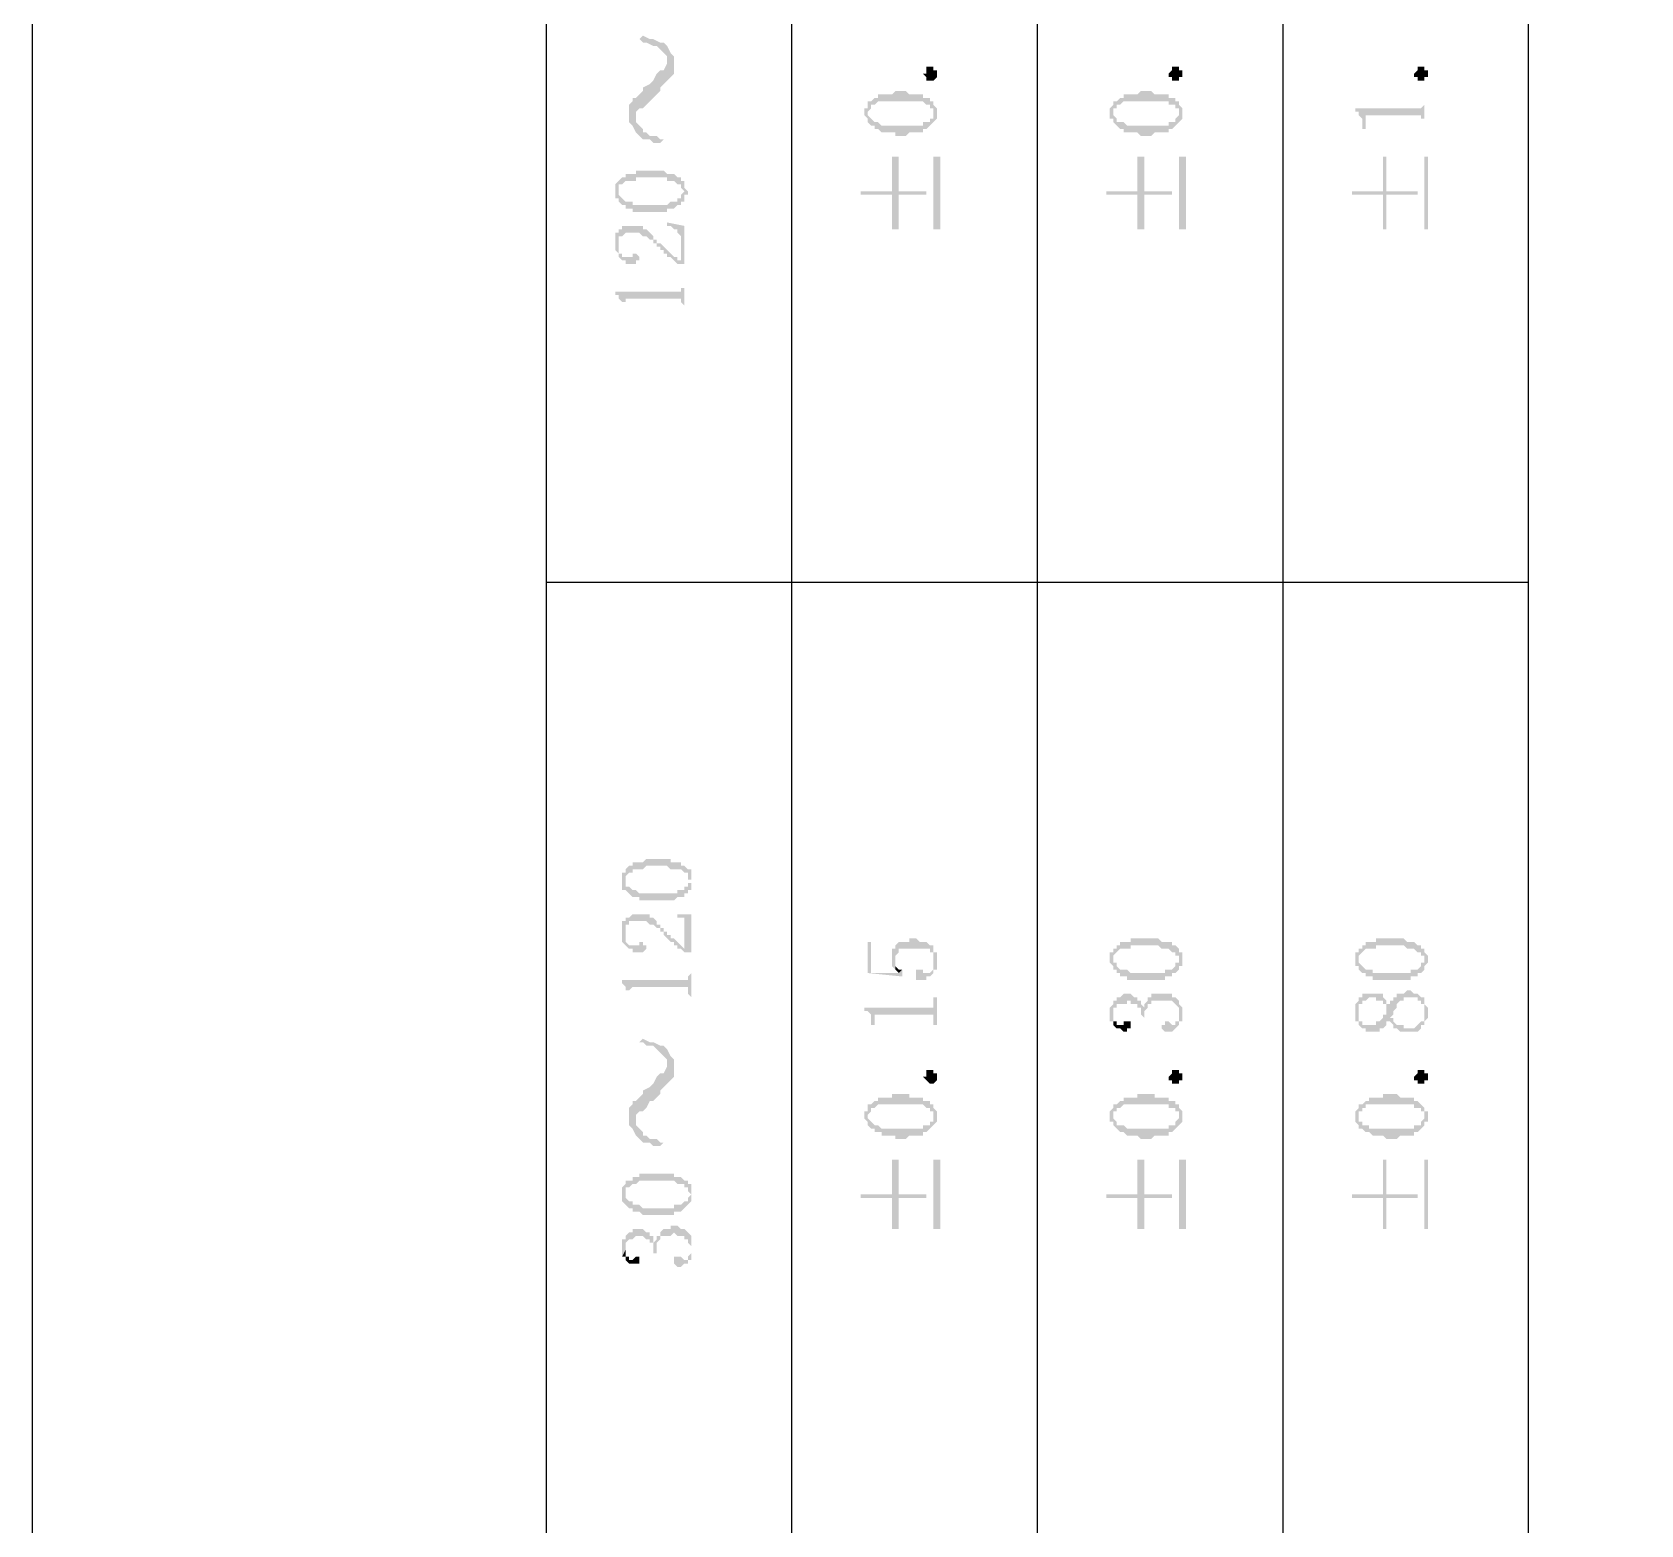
# Model space of a CAD drawing. Header units: millimetres. Extents: x 1448 to 2566, y 1057 to 1416.
# Drawn here: x 1692.69 to 1713.69, y 1198.42 to 1217.9 of the extents above; entities that cross this region are included whole.
import ezdxf

# ---------------------------------------------------------------- set-up
doc = ezdxf.new("R2010")
doc.units = ezdxf.units.MM

msp = doc.modelspace()

# ---------------------------------------------------------------- hatches: boundary and pattern name
at = {"transparency": 33554559}
for points in [[(1700.6167, 1217.80697), (1700.66183, 1217.76184), (1700.70696, 1217.76184), (1700.79723, 1217.71671), (1700.84236, 1217.71671), (1700.88749, 1217.67158), (1700.88749, 1217.67158), (1700.93262, 1217.62644), (1700.97776, 1217.58131), (1700.97776, 1217.26539), (1700.97776, 1217.26539), (1701.02289, 1217.31052), (1701.06802, 1217.35565), (1701.06802, 1217.58131), (1701.02289, 1217.62644), (1700.97776, 1217.71671), (1700.97776, 1217.71671), (1700.93262, 1217.76184), (1700.88749, 1217.76184), (1700.79723, 1217.80697), (1700.7521, 1217.80697), (1700.66183, 1217.8521)], [(1700.4813, 1216.81406), (1700.4813, 1216.7238), (1700.52643, 1216.67867), (1700.57157, 1216.5884), (1700.57157, 1216.76893), (1700.57157, 1216.8592), (1700.6167, 1216.90433), (1700.66183, 1216.90433), (1700.70696, 1216.94946), (1700.7521, 1216.99459), (1700.79723, 1217.03973), (1700.84236, 1217.08486), (1700.88749, 1217.12999), (1700.88749, 1217.17512), (1700.93262, 1217.22025), (1700.97776, 1217.26539), (1700.97776, 1217.53618), (1700.97776, 1217.49105), (1700.93262, 1217.40078), (1700.88749, 1217.40078), (1700.84236, 1217.35565), (1700.79723, 1217.26539), (1700.79723, 1217.26539), (1700.7521, 1217.22025), (1700.66183, 1217.17512), (1700.66183, 1217.12999), (1700.6167, 1217.08486), (1700.57157, 1217.03973), (1700.52643, 1217.03973), (1700.52643, 1216.99459), (1700.4813, 1216.94946), (1700.4813, 1216.8592)], [(1704.49807, 1217.35565), (1704.49807, 1217.31052), (1704.49807, 1217.31052), (1704.45293, 1217.26539), (1704.36267, 1217.26539), (1704.36267, 1217.31052), (1704.36267, 1217.31052), (1704.31754, 1217.35565), (1704.36267, 1217.35565), (1704.36267, 1217.40078), (1704.36267, 1217.44591), (1704.45293, 1217.44591), (1704.45293, 1217.40078), (1704.49807, 1217.40078), (1704.49807, 1217.35565)], [(1707.70245, 1217.35565), (1707.70245, 1217.31052), (1707.65732, 1217.31052), (1707.65732, 1217.26539), (1707.56705, 1217.26539), (1707.56705, 1217.31052), (1707.52192, 1217.31052), (1707.52192, 1217.35565), (1707.52192, 1217.35565), (1707.56705, 1217.40078), (1707.56705, 1217.44591), (1707.65732, 1217.44591), (1707.65732, 1217.40078), (1707.70245, 1217.40078), (1707.70245, 1217.35565)], [(1710.90683, 1217.35565), (1710.90683, 1217.31052), (1710.8617, 1217.31052), (1710.8617, 1217.26539), (1710.77144, 1217.26539), (1710.77144, 1217.31052), (1710.72631, 1217.31052), (1710.72631, 1217.35565), (1710.72631, 1217.35565), (1710.77144, 1217.40078), (1710.77144, 1217.44591), (1710.8617, 1217.44591), (1710.8617, 1217.40078), (1710.90683, 1217.40078), (1710.90683, 1217.35565)], [(1703.55029, 1216.8592), (1703.55029, 1216.81406), (1703.55029, 1216.81406), (1703.59542, 1216.76893), (1703.59542, 1216.7238), (1703.59542, 1216.8592), (1703.59542, 1216.8592), (1703.64055, 1216.90433), (1703.64055, 1216.94946), (1703.68569, 1216.94946), (1703.73082, 1216.99459), (1704.31754, 1216.99459), (1704.36267, 1216.94946), (1704.4078, 1216.94946), (1704.4078, 1216.90433), (1704.45293, 1216.90433), (1704.45293, 1216.8592), (1704.45293, 1216.99459), (1704.4078, 1216.99459), (1704.4078, 1217.03973), (1704.31754, 1217.03973), (1704.31754, 1217.08486), (1704.13701, 1217.08486), (1704.09188, 1217.12999), (1703.95648, 1217.12999), (1703.91135, 1217.08486), (1703.73082, 1217.08486), (1703.73082, 1217.03973), (1703.68569, 1217.03973), (1703.64055, 1216.99459), (1703.59542, 1216.99459), (1703.59542, 1216.94946), (1703.59542, 1216.90433), (1703.55029, 1216.90433)], [(1706.75467, 1216.8592), (1706.75467, 1216.81406), (1706.75467, 1216.76893), (1706.79981, 1216.76893), (1706.79981, 1216.7238), (1706.79981, 1216.8592), (1706.79981, 1216.90433), (1706.84494, 1216.90433), (1706.84494, 1216.94946), (1706.89007, 1216.94946), (1706.9352, 1216.99459), (1707.52192, 1216.99459), (1707.52192, 1216.94946), (1707.61219, 1216.94946), (1707.61219, 1216.90433), (1707.65732, 1216.90433), (1707.65732, 1216.8592), (1707.65732, 1216.99459), (1707.61219, 1216.99459), (1707.61219, 1217.03973), (1707.52192, 1217.03973), (1707.52192, 1217.08486), (1707.34139, 1217.08486), (1707.29626, 1217.12999), (1707.16086, 1217.12999), (1707.11573, 1217.08486), (1706.9352, 1217.08486), (1706.9352, 1217.03973), (1706.89007, 1217.03973), (1706.84494, 1216.99459), (1706.79981, 1216.99459), (1706.79981, 1216.94946), (1706.79981, 1216.94946), (1706.75467, 1216.90433)], [(1709.95906, 1216.90433), (1709.95906, 1216.8592), (1710.00419, 1216.8592), (1710.00419, 1216.81406), (1710.00419, 1216.81406), (1710.04932, 1216.76893), (1710.04932, 1216.63354), (1710.09446, 1216.63354), (1710.09446, 1216.76893), (1710.09446, 1216.81406), (1710.81657, 1216.81406), (1710.81657, 1216.76893), (1710.8617, 1216.76893), (1710.8617, 1216.63354), (1710.8617, 1217.03973), (1710.8617, 1216.94946), (1710.8617, 1216.94946), (1710.81657, 1216.90433), (1710.77144, 1216.90433)], [(1703.59542, 1216.7238), (1703.64055, 1216.67867), (1703.68569, 1216.67867), (1703.68569, 1216.63354), (1703.73082, 1216.63354), (1703.77595, 1216.5884), (1703.95648, 1216.5884), (1703.95648, 1216.54327), (1704.09188, 1216.54327), (1704.13701, 1216.5884), (1704.31754, 1216.5884), (1704.31754, 1216.63354), (1704.36267, 1216.63354), (1704.4078, 1216.67867), (1704.4078, 1216.67867), (1704.45293, 1216.7238), (1704.45293, 1216.7238), (1704.49807, 1216.76893), (1704.49807, 1216.8592), (1704.49807, 1216.90433), (1704.49807, 1216.90433), (1704.45293, 1216.94946), (1704.45293, 1216.81406), (1704.45293, 1216.76893), (1704.4078, 1216.76893), (1704.4078, 1216.7238), (1704.31754, 1216.7238), (1704.31754, 1216.67867), (1703.77595, 1216.67867), (1703.73082, 1216.7238), (1703.68569, 1216.7238), (1703.64055, 1216.76893), (1703.64055, 1216.76893), (1703.59542, 1216.81406), (1703.59542, 1216.8592)], [(1706.79981, 1216.7238), (1706.84494, 1216.67867), (1706.84494, 1216.67867), (1706.89007, 1216.63354), (1706.9352, 1216.63354), (1706.9352, 1216.5884), (1707.11573, 1216.5884), (1707.16086, 1216.54327), (1707.29626, 1216.54327), (1707.34139, 1216.5884), (1707.52192, 1216.5884), (1707.52192, 1216.63354), (1707.56705, 1216.63354), (1707.61219, 1216.67867), (1707.61219, 1216.67867), (1707.65732, 1216.7238), (1707.65732, 1216.7238), (1707.70245, 1216.76893), (1707.70245, 1216.8592), (1707.70245, 1216.90433), (1707.70245, 1216.90433), (1707.65732, 1216.94946), (1707.65732, 1216.81406), (1707.65732, 1216.81406), (1707.61219, 1216.76893), (1707.61219, 1216.7238), (1707.52192, 1216.7238), (1707.52192, 1216.67867), (1706.98034, 1216.67867), (1706.9352, 1216.7238), (1706.84494, 1216.7238), (1706.84494, 1216.76893), (1706.84494, 1216.76893), (1706.79981, 1216.81406), (1706.79981, 1216.8592)], [(1700.57157, 1216.5884), (1700.57157, 1216.5884), (1700.6167, 1216.54327), (1700.66183, 1216.49814), (1700.7521, 1216.49814), (1700.79723, 1216.45301), (1700.88749, 1216.45301), (1700.93262, 1216.49814), (1700.88749, 1216.49814), (1700.84236, 1216.54327), (1700.7521, 1216.54327), (1700.70696, 1216.5884), (1700.66183, 1216.5884), (1700.66183, 1216.63354), (1700.6167, 1216.67867), (1700.57157, 1216.7238), (1700.57157, 1216.76893)], [(1703.50516, 1215.82116), (1703.50516, 1215.77602), (1703.91135, 1215.77602), (1703.91135, 1215.3247), (1704.00161, 1215.3247), (1704.00161, 1215.77602), (1704.36267, 1215.77602), (1704.36267, 1215.82116), (1704.00161, 1215.82116), (1704.00161, 1216.27248), (1703.91135, 1216.27248), (1703.91135, 1215.82116)], [(1704.5432, 1215.3247), (1704.5432, 1216.27248), (1704.45293, 1216.27248), (1704.45293, 1215.3247)], [(1706.70954, 1215.82116), (1706.70954, 1215.77602), (1707.11573, 1215.77602), (1707.11573, 1215.3247), (1707.206, 1215.3247), (1707.206, 1215.77602), (1707.56705, 1215.77602), (1707.56705, 1215.82116), (1707.206, 1215.82116), (1707.206, 1216.27248), (1707.11573, 1216.27248), (1707.11573, 1215.82116)], [(1707.74758, 1215.3247), (1707.74758, 1216.27248), (1707.65732, 1216.27248), (1707.65732, 1215.3247)], [(1709.91393, 1215.82116), (1709.91393, 1215.77602), (1710.32012, 1215.77602), (1710.32012, 1215.3247), (1710.36525, 1215.3247), (1710.36525, 1215.77602), (1710.77144, 1215.77602), (1710.77144, 1215.82116), (1710.36525, 1215.82116), (1710.36525, 1216.27248), (1710.32012, 1216.27248), (1710.32012, 1215.82116)], [(1710.90683, 1215.3247), (1710.90683, 1216.27248), (1710.8617, 1216.27248), (1710.8617, 1215.3247)], [(1700.30077, 1215.82116), (1700.30077, 1215.77602), (1700.30077, 1215.73089), (1700.34591, 1215.73089), (1700.34591, 1215.68576), (1700.34591, 1215.82116), (1700.34591, 1215.86629), (1700.34591, 1215.91142), (1700.39104, 1215.91142), (1700.43617, 1215.95655), (1700.57157, 1215.95655), (1700.57157, 1216.00169), (1700.97776, 1216.00169), (1700.97776, 1215.95655), (1701.06802, 1215.95655), (1701.11315, 1215.91142), (1701.15829, 1215.91142), (1701.15829, 1215.86629), (1701.15829, 1215.86629), (1701.20342, 1215.82116), (1701.20342, 1215.95655), (1701.15829, 1215.95655), (1701.15829, 1216.00169), (1701.11315, 1216.00169), (1701.06802, 1216.04682), (1700.97776, 1216.04682), (1700.93262, 1216.09195), (1700.57157, 1216.09195), (1700.57157, 1216.04682), (1700.43617, 1216.04682), (1700.43617, 1216.00169), (1700.39104, 1216.00169), (1700.34591, 1215.95655), (1700.34591, 1215.95655), (1700.30077, 1215.91142), (1700.30077, 1215.86629), (1700.30077, 1215.86629)], [(1700.34591, 1215.68576), (1700.34591, 1215.68576), (1700.39104, 1215.64063), (1700.43617, 1215.64063), (1700.43617, 1215.5955), (1700.52643, 1215.5955), (1700.52643, 1215.55036), (1700.97776, 1215.55036), (1700.97776, 1215.5955), (1701.06802, 1215.5955), (1701.11315, 1215.64063), (1701.15829, 1215.64063), (1701.15829, 1215.68576), (1701.20342, 1215.68576), (1701.20342, 1215.73089), (1701.20342, 1215.77602), (1701.24855, 1215.77602), (1701.24855, 1215.82116), (1701.24855, 1215.82116), (1701.20342, 1215.86629), (1701.20342, 1215.91142), (1701.20342, 1215.95655), (1701.20342, 1215.82116), (1701.20342, 1215.82116), (1701.15829, 1215.77602), (1701.15829, 1215.73089), (1701.11315, 1215.73089), (1701.11315, 1215.68576), (1701.02289, 1215.68576), (1700.97776, 1215.64063), (1700.52643, 1215.64063), (1700.52643, 1215.68576), (1700.43617, 1215.68576), (1700.39104, 1215.73089), (1700.39104, 1215.73089), (1700.34591, 1215.77602), (1700.34591, 1215.82116)], [(1700.30077, 1215.14417), (1700.30077, 1215.09904), (1700.30077, 1215.05391), (1700.30077, 1215.05391), (1700.34591, 1215.00878), (1700.34591, 1215.14417), (1700.34591, 1215.18931), (1700.34591, 1215.23444), (1700.39104, 1215.23444), (1700.43617, 1215.27957), (1700.6167, 1215.27957), (1700.66183, 1215.23444), (1700.70696, 1215.23444), (1700.7521, 1215.18931), (1700.79723, 1215.18931), (1700.79723, 1215.14417), (1700.84236, 1215.14417), (1700.84236, 1215.09904), (1700.88749, 1215.09904), (1700.88749, 1215.05391), (1700.93262, 1215.05391), (1700.93262, 1215.00878), (1700.97776, 1215.00878), (1700.97776, 1214.96365), (1701.02289, 1214.96365), (1701.06802, 1214.91851), (1701.06802, 1214.91851), (1701.11315, 1214.87338), (1701.15829, 1214.87338), (1701.15829, 1214.91851), (1701.11315, 1214.91851), (1701.11315, 1214.96365), (1701.06802, 1214.96365), (1701.02289, 1215.00878), (1701.02289, 1215.00878), (1700.97776, 1215.05391), (1700.97776, 1215.05391), (1700.93262, 1215.09904), (1700.93262, 1215.09904), (1700.88749, 1215.14417), (1700.84236, 1215.14417), (1700.84236, 1215.18931), (1700.79723, 1215.18931), (1700.79723, 1215.23444), (1700.7521, 1215.27957), (1700.7521, 1215.27957), (1700.70696, 1215.3247), (1700.66183, 1215.3247), (1700.66183, 1215.36983), (1700.39104, 1215.36983), (1700.39104, 1215.3247), (1700.34591, 1215.3247), (1700.34591, 1215.27957), (1700.30077, 1215.27957), (1700.30077, 1215.23444)], [(1700.97776, 1215.41497), (1700.97776, 1215.36983), (1701.02289, 1215.36983), (1701.06802, 1215.3247), (1701.11315, 1215.3247), (1701.11315, 1215.27957), (1701.11315, 1215.27957), (1701.15829, 1215.23444), (1701.15829, 1214.87338), (1701.20342, 1214.87338), (1701.20342, 1215.36983)], [(1700.34591, 1215.00878), (1700.34591, 1214.96365), (1700.34591, 1214.96365), (1700.39104, 1214.91851), (1700.43617, 1214.91851), (1700.43617, 1214.87338), (1700.57157, 1214.87338), (1700.57157, 1214.91851), (1700.6167, 1214.91851), (1700.6167, 1214.96365), (1700.6167, 1214.96365), (1700.57157, 1215.00878), (1700.52643, 1215.00878), (1700.52643, 1214.96365), (1700.39104, 1214.96365), (1700.39104, 1215.00878), (1700.34591, 1215.00878), (1700.34591, 1215.05391), (1700.34591, 1215.09904), (1700.34591, 1215.09904)], [(1700.30077, 1214.51232), (1700.30077, 1214.46719), (1700.34591, 1214.46719), (1700.34591, 1214.42206), (1700.34591, 1214.42206), (1700.39104, 1214.37693), (1700.39104, 1214.33179), (1700.39104, 1214.28666), (1700.39104, 1214.37693), (1700.43617, 1214.37693), (1700.43617, 1214.42206), (1701.15829, 1214.42206), (1701.15829, 1214.37693), (1701.15829, 1214.37693), (1701.20342, 1214.33179), (1701.20342, 1214.28666), (1701.20342, 1214.64772), (1701.20342, 1214.55746), (1701.15829, 1214.55746), (1701.15829, 1214.51232), (1701.11315, 1214.51232)], [(1700.39104, 1206.83985), (1700.39104, 1206.74959), (1700.39104, 1206.70446), (1700.43617, 1206.70446), (1700.43617, 1206.83985), (1700.43617, 1206.88499), (1700.43617, 1206.88499), (1700.4813, 1206.93012), (1700.52643, 1206.93012), (1700.52643, 1206.97525), (1700.66183, 1206.97525), (1700.70696, 1207.02038), (1700.97776, 1207.02038), (1701.02289, 1206.97525), (1701.15829, 1206.97525), (1701.20342, 1206.93012), (1701.24855, 1206.93012), (1701.24855, 1206.88499), (1701.24855, 1206.83985), (1701.29368, 1206.83985), (1701.29368, 1206.97525), (1701.24855, 1206.97525), (1701.20342, 1207.02038), (1701.15829, 1207.02038), (1701.15829, 1207.06551), (1701.02289, 1207.06551), (1701.02289, 1207.11065), (1700.70696, 1207.11065), (1700.66183, 1207.06551), (1700.52643, 1207.06551), (1700.52643, 1207.02038), (1700.4813, 1207.02038), (1700.43617, 1206.97525), (1700.43617, 1206.93012), (1700.39104, 1206.93012), (1700.39104, 1206.88499)], [(1700.43617, 1206.70446), (1700.43617, 1206.70446), (1700.4813, 1206.65933), (1700.4813, 1206.65933), (1700.52643, 1206.61419), (1700.6167, 1206.61419), (1700.6167, 1206.56906), (1701.06802, 1206.56906), (1701.11315, 1206.61419), (1701.20342, 1206.61419), (1701.20342, 1206.65933), (1701.24855, 1206.65933), (1701.24855, 1206.70446), (1701.29368, 1206.70446), (1701.29368, 1206.74959), (1701.29368, 1206.79472), (1701.29368, 1206.83985), (1701.29368, 1206.88499), (1701.29368, 1206.93012), (1701.29368, 1206.97525), (1701.29368, 1206.79472), (1701.24855, 1206.79472), (1701.24855, 1206.74959), (1701.20342, 1206.74959), (1701.20342, 1206.70446), (1701.11315, 1206.70446), (1701.11315, 1206.65933), (1700.6167, 1206.65933), (1700.57157, 1206.70446), (1700.52643, 1206.70446), (1700.4813, 1206.74959), (1700.43617, 1206.74959), (1700.43617, 1206.79472), (1700.43617, 1206.83985)], [(1700.39104, 1206.16287), (1700.39104, 1206.11774), (1700.39104, 1206.02748), (1700.39104, 1206.02748), (1700.43617, 1206.11774), (1700.43617, 1206.208), (1700.43617, 1206.25314), (1700.4813, 1206.25314), (1700.4813, 1206.29827), (1700.70696, 1206.29827), (1700.7521, 1206.25314), (1700.79723, 1206.25314), (1700.84236, 1206.208), (1700.88749, 1206.208), (1700.88749, 1206.16287), (1700.93262, 1206.16287), (1700.93262, 1206.11774), (1700.93262, 1206.11774), (1700.97776, 1206.07261), (1700.97776, 1206.07261), (1701.02289, 1206.02748), (1701.06802, 1206.02748), (1701.06802, 1205.98234), (1701.11315, 1205.98234), (1701.11315, 1205.93721), (1701.15829, 1205.93721), (1701.20342, 1205.89208), (1701.24855, 1205.89208), (1701.20342, 1205.93721), (1701.20342, 1205.93721), (1701.15829, 1205.98234), (1701.15829, 1205.98234), (1701.11315, 1206.02748), (1701.11315, 1206.02748), (1701.06802, 1206.07261), (1701.02289, 1206.07261), (1701.02289, 1206.11774), (1700.97776, 1206.11774), (1700.97776, 1206.16287), (1700.93262, 1206.16287), (1700.93262, 1206.208), (1700.88749, 1206.208), (1700.88749, 1206.25314), (1700.84236, 1206.25314), (1700.84236, 1206.29827), (1700.84236, 1206.29827), (1700.79723, 1206.3434), (1700.7521, 1206.3434), (1700.7521, 1206.38853), (1700.52643, 1206.38853), (1700.4813, 1206.3434), (1700.43617, 1206.3434), (1700.43617, 1206.29827), (1700.39104, 1206.29827), (1700.39104, 1206.25314)], [(1701.06802, 1206.38853), (1701.11315, 1206.38853), (1701.11315, 1206.3434), (1701.20342, 1206.3434), (1701.20342, 1206.29827), (1701.20342, 1205.93721), (1701.24855, 1205.89208), (1701.29368, 1205.89208), (1701.29368, 1206.38853)], [(1700.39104, 1206.02748), (1700.43617, 1205.98234), (1700.43617, 1205.98234), (1700.4813, 1205.93721), (1700.52643, 1205.93721), (1700.52643, 1205.89208), (1700.66183, 1205.89208), (1700.70696, 1205.93721), (1700.70696, 1205.98234), (1700.66183, 1205.98234), (1700.66183, 1206.02748), (1700.6167, 1206.02748), (1700.6167, 1205.98234), (1700.4813, 1205.98234), (1700.43617, 1206.02748), (1700.43617, 1206.11774), (1700.43617, 1206.11774)], [(1703.59542, 1206.02748), (1703.59542, 1205.62129), (1704.04674, 1205.57615), (1704.04674, 1205.62129), (1704.04674, 1205.66642), (1704.00161, 1205.62129), (1703.64055, 1205.62129), (1703.64055, 1206.02748)], [(1703.91135, 1205.84695), (1703.91135, 1205.75668), (1703.91135, 1205.71155), (1703.91135, 1205.71155), (1703.95648, 1205.66642), (1703.95648, 1205.80181), (1703.95648, 1205.84695), (1703.95648, 1205.84695), (1704.00161, 1205.89208), (1704.00161, 1205.93721), (1704.4078, 1205.93721), (1704.4078, 1205.89208), (1704.45293, 1205.89208), (1704.45293, 1205.84695), (1704.45293, 1205.80181), (1704.45293, 1205.66642), (1704.49807, 1205.66642), (1704.49807, 1205.71155), (1704.49807, 1205.80181), (1704.49807, 1205.84695), (1704.49807, 1205.89208), (1704.45293, 1205.89208), (1704.45293, 1205.93721), (1704.45293, 1205.98234), (1704.4078, 1205.98234), (1704.36267, 1206.02748), (1704.27241, 1206.02748), (1704.22727, 1206.07261), (1704.13701, 1206.07261), (1704.13701, 1206.02748), (1704.00161, 1206.02748), (1703.95648, 1205.98234), (1703.95648, 1205.93721), (1703.91135, 1205.93721), (1703.91135, 1205.89208)], [(1706.75467, 1205.80181), (1706.75467, 1205.75668), (1706.75467, 1205.75668), (1706.79981, 1205.71155), (1706.79981, 1205.66642), (1706.79981, 1205.80181), (1706.79981, 1205.84695), (1706.79981, 1205.84695), (1706.84494, 1205.89208), (1706.84494, 1205.89208), (1706.89007, 1205.93721), (1707.02547, 1205.93721), (1707.02547, 1205.98234), (1707.38653, 1205.98234), (1707.43166, 1205.93721), (1707.52192, 1205.93721), (1707.56705, 1205.89208), (1707.61219, 1205.89208), (1707.61219, 1205.84695), (1707.65732, 1205.84695), (1707.65732, 1205.80181), (1707.65732, 1205.93721), (1707.65732, 1205.93721), (1707.61219, 1205.98234), (1707.56705, 1205.98234), (1707.56705, 1206.02748), (1707.43166, 1206.02748), (1707.38653, 1206.07261), (1707.02547, 1206.07261), (1707.02547, 1206.02748), (1706.89007, 1206.02748), (1706.89007, 1205.98234), (1706.84494, 1205.98234), (1706.84494, 1205.93721), (1706.79981, 1205.93721), (1706.79981, 1205.89208), (1706.75467, 1205.89208)], [(1706.79981, 1205.66642), (1706.84494, 1205.66642), (1706.84494, 1205.62129), (1706.89007, 1205.62129), (1706.89007, 1205.57615), (1706.98034, 1205.57615), (1706.98034, 1205.53102), (1707.47679, 1205.53102), (1707.47679, 1205.57615), (1707.56705, 1205.57615), (1707.56705, 1205.62129), (1707.61219, 1205.62129), (1707.65732, 1205.66642), (1707.65732, 1205.71155), (1707.70245, 1205.71155), (1707.70245, 1205.75668), (1707.70245, 1205.80181), (1707.70245, 1205.84695), (1707.70245, 1205.89208), (1707.65732, 1205.89208), (1707.65732, 1205.93721), (1707.65732, 1205.80181), (1707.65732, 1205.75668), (1707.61219, 1205.75668), (1707.61219, 1205.71155), (1707.61219, 1205.71155), (1707.56705, 1205.66642), (1707.47679, 1205.66642), (1707.47679, 1205.62129), (1707.02547, 1205.62129), (1706.98034, 1205.66642), (1706.89007, 1205.66642), (1706.84494, 1205.71155), (1706.84494, 1205.75668), (1706.79981, 1205.75668), (1706.79981, 1205.80181)], [(1709.95906, 1205.80181), (1709.95906, 1205.75668), (1709.95906, 1205.71155), (1710.00419, 1205.71155), (1710.00419, 1205.66642), (1710.00419, 1205.80181), (1710.00419, 1205.84695), (1710.00419, 1205.84695), (1710.04932, 1205.89208), (1710.04932, 1205.89208), (1710.09446, 1205.93721), (1710.22985, 1205.93721), (1710.22985, 1205.98234), (1710.59091, 1205.98234), (1710.63604, 1205.93721), (1710.72631, 1205.93721), (1710.77144, 1205.89208), (1710.81657, 1205.89208), (1710.81657, 1205.84695), (1710.8617, 1205.84695), (1710.8617, 1205.80181), (1710.8617, 1205.93721), (1710.81657, 1205.93721), (1710.81657, 1205.98234), (1710.77144, 1205.98234), (1710.72631, 1206.02748), (1710.63604, 1206.02748), (1710.59091, 1206.07261), (1710.22985, 1206.07261), (1710.22985, 1206.02748), (1710.09446, 1206.02748), (1710.09446, 1205.98234), (1710.04932, 1205.98234), (1710.04932, 1205.93721), (1710.00419, 1205.93721), (1710.00419, 1205.89208), (1709.95906, 1205.89208)], [(1710.00419, 1205.66642), (1710.00419, 1205.66642), (1710.04932, 1205.62129), (1710.09446, 1205.62129), (1710.09446, 1205.57615), (1710.18472, 1205.57615), (1710.18472, 1205.53102), (1710.68117, 1205.53102), (1710.68117, 1205.57615), (1710.77144, 1205.57615), (1710.77144, 1205.62129), (1710.81657, 1205.62129), (1710.8617, 1205.66642), (1710.8617, 1205.71155), (1710.8617, 1205.71155), (1710.90683, 1205.75668), (1710.90683, 1205.80181), (1710.90683, 1205.84695), (1710.90683, 1205.84695), (1710.8617, 1205.89208), (1710.8617, 1205.93721), (1710.8617, 1205.80181), (1710.8617, 1205.75668), (1710.81657, 1205.75668), (1710.81657, 1205.71155), (1710.81657, 1205.71155), (1710.77144, 1205.66642), (1710.68117, 1205.66642), (1710.68117, 1205.62129), (1710.18472, 1205.62129), (1710.18472, 1205.66642), (1710.09446, 1205.66642), (1710.04932, 1205.71155), (1710.04932, 1205.71155), (1710.00419, 1205.75668), (1710.00419, 1205.80181)], [(1700.39104, 1205.53102), (1700.39104, 1205.48589), (1700.39104, 1205.48589), (1700.43617, 1205.44076), (1700.43617, 1205.39562), (1700.4813, 1205.39562), (1700.4813, 1205.26023), (1700.4813, 1205.39562), (1700.4813, 1205.39562), (1700.52643, 1205.44076), (1701.24855, 1205.44076), (1701.24855, 1205.39562), (1701.24855, 1205.35049), (1701.29368, 1205.30536), (1701.29368, 1205.26023), (1701.29368, 1205.66642), (1701.29368, 1205.62129), (1701.24855, 1205.57615), (1701.24855, 1205.53102), (1701.20342, 1205.53102)], [(1703.95648, 1205.66642), (1703.95648, 1205.66642), (1704.00161, 1205.62129), (1704.00161, 1205.62129), (1704.04674, 1205.66642), (1704.00161, 1205.66642), (1703.95648, 1205.71155), (1703.95648, 1205.75668), (1703.95648, 1205.80181)], [(1704.22727, 1205.62129), (1704.22727, 1205.53102), (1704.36267, 1205.53102), (1704.36267, 1205.57615), (1704.4078, 1205.57615), (1704.45293, 1205.62129), (1704.45293, 1205.80181), (1704.45293, 1205.71155), (1704.45293, 1205.66642), (1704.45293, 1205.66642), (1704.4078, 1205.62129), (1704.31754, 1205.62129), (1704.31754, 1205.66642), (1704.22727, 1205.66642)], [(1703.55029, 1205.16996), (1703.55029, 1205.12483), (1703.59542, 1205.12483), (1703.64055, 1205.0797), (1703.64055, 1204.98944), (1703.64055, 1204.9443), (1703.68569, 1204.9443), (1703.68569, 1205.03457), (1703.68569, 1205.0797), (1704.45293, 1205.0797), (1704.45293, 1205.03457), (1704.45293, 1204.98944), (1704.45293, 1204.9443), (1704.49807, 1204.9443), (1704.49807, 1205.30536), (1704.45293, 1205.30536), (1704.45293, 1205.2151), (1704.45293, 1205.16996), (1704.36267, 1205.16996)], [(1706.75467, 1205.0797), (1706.75467, 1204.98944), (1706.79981, 1204.98944), (1706.79981, 1205.0797), (1706.79981, 1205.12483), (1706.79981, 1205.16996), (1706.84494, 1205.16996), (1706.84494, 1205.2151), (1706.98034, 1205.2151), (1706.98034, 1205.26023), (1707.02547, 1205.26023), (1707.02547, 1205.2151), (1707.11573, 1205.2151), (1707.11573, 1205.16996), (1707.16086, 1205.16996), (1707.16086, 1205.12483), (1707.16086, 1205.0797), (1707.16086, 1205.0797), (1707.206, 1205.03457), (1707.206, 1205.0797), (1707.206, 1205.12483), (1707.25113, 1205.16996), (1707.25113, 1205.2151), (1707.29626, 1205.2151), (1707.29626, 1205.26023), (1707.56705, 1205.26023), (1707.61219, 1205.2151), (1707.61219, 1205.2151), (1707.65732, 1205.16996), (1707.65732, 1205.12483), (1707.65732, 1205.0797), (1707.65732, 1205.26023), (1707.65732, 1205.26023), (1707.61219, 1205.30536), (1707.56705, 1205.30536), (1707.56705, 1205.35049), (1707.29626, 1205.35049), (1707.29626, 1205.30536), (1707.25113, 1205.30536), (1707.25113, 1205.26023), (1707.25113, 1205.26023), (1707.206, 1205.2151), (1707.206, 1205.16996), (1707.206, 1205.16996), (1707.16086, 1205.2151), (1707.16086, 1205.26023), (1707.11573, 1205.26023), (1707.11573, 1205.30536), (1707.0706, 1205.30536), (1707.02547, 1205.35049), (1706.9352, 1205.35049), (1706.89007, 1205.30536), (1706.84494, 1205.30536), (1706.84494, 1205.26023), (1706.79981, 1205.26023), (1706.79981, 1205.2151), (1706.79981, 1205.2151), (1706.75467, 1205.16996), (1706.75467, 1205.12483)], [(1709.95906, 1205.12483), (1709.95906, 1205.0797), (1709.95906, 1204.98944), (1710.00419, 1204.98944), (1710.00419, 1204.9443), (1710.00419, 1204.9443), (1710.04932, 1204.89917), (1710.09446, 1204.89917), (1710.09446, 1204.85404), (1710.27498, 1204.85404), (1710.27498, 1204.89917), (1710.32012, 1204.89917), (1710.36525, 1204.9443), (1710.36525, 1204.98944), (1710.41038, 1204.98944), (1710.41038, 1205.03457), (1710.41038, 1205.03457), (1710.45551, 1205.0797), (1710.45551, 1205.12483), (1710.45551, 1205.12483), (1710.50065, 1205.16996), (1710.50065, 1205.2151), (1710.50065, 1205.2151), (1710.54578, 1205.26023), (1710.59091, 1205.26023), (1710.59091, 1205.30536), (1710.77144, 1205.30536), (1710.77144, 1205.26023), (1710.81657, 1205.26023), (1710.81657, 1205.2151), (1710.8617, 1205.2151), (1710.8617, 1205.12483), (1710.8617, 1204.98944), (1710.8617, 1204.98944), (1710.90683, 1205.03457), (1710.90683, 1205.12483), (1710.90683, 1205.16996), (1710.90683, 1205.16996), (1710.8617, 1205.2151), (1710.8617, 1205.26023), (1710.8617, 1205.30536), (1710.81657, 1205.30536), (1710.77144, 1205.35049), (1710.72631, 1205.35049), (1710.68117, 1205.39562), (1710.63604, 1205.39562), (1710.59091, 1205.35049), (1710.50065, 1205.35049), (1710.50065, 1205.30536), (1710.45551, 1205.30536), (1710.45551, 1205.26023), (1710.41038, 1205.26023), (1710.41038, 1205.2151), (1710.36525, 1205.2151), (1710.36525, 1205.16996), (1710.36525, 1205.0797), (1710.32012, 1205.0797), (1710.32012, 1205.03457), (1710.32012, 1205.03457), (1710.27498, 1204.98944), (1710.22985, 1204.98944), (1710.22985, 1204.9443), (1710.04932, 1204.9443), (1710.04932, 1204.98944), (1710.00419, 1204.98944), (1710.00419, 1205.03457), (1710.00419, 1205.26023), (1709.95906, 1205.2151)], [(1710.00419, 1205.26023), (1710.00419, 1205.12483), (1710.00419, 1205.16996), (1710.00419, 1205.2151), (1710.04932, 1205.2151), (1710.04932, 1205.26023), (1710.09446, 1205.26023), (1710.13959, 1205.30536), (1710.22985, 1205.30536), (1710.22985, 1205.26023), (1710.32012, 1205.26023), (1710.32012, 1205.2151), (1710.36525, 1205.2151), (1710.36525, 1205.16996), (1710.36525, 1205.26023), (1710.36525, 1205.26023), (1710.32012, 1205.30536), (1710.32012, 1205.35049), (1710.04932, 1205.35049), (1710.04932, 1205.30536), (1710.00419, 1205.30536)], [(1706.79981, 1204.98944), (1706.79981, 1204.9443), (1706.79981, 1204.9443), (1706.84494, 1204.89917), (1706.89007, 1204.89917), (1706.9352, 1204.85404), (1706.98034, 1204.85404), (1706.98034, 1204.89917), (1707.02547, 1204.89917), (1707.02547, 1204.9443), (1707.02547, 1204.98944), (1706.9352, 1204.98944), (1706.9352, 1204.9443), (1706.84494, 1204.9443), (1706.84494, 1204.98944), (1706.79981, 1204.98944), (1706.79981, 1205.03457), (1706.79981, 1205.0797)], [(1707.43166, 1204.89917), (1707.43166, 1204.89917), (1707.47679, 1204.85404), (1707.56705, 1204.85404), (1707.61219, 1204.89917), (1707.61219, 1204.89917), (1707.65732, 1204.9443), (1707.65732, 1204.98944), (1707.70245, 1204.98944), (1707.70245, 1205.0797), (1707.70245, 1205.12483), (1707.70245, 1205.16996), (1707.70245, 1205.16996), (1707.65732, 1205.2151), (1707.65732, 1205.0797), (1707.65732, 1205.03457), (1707.65732, 1204.98944), (1707.61219, 1204.98944), (1707.61219, 1204.9443), (1707.56705, 1204.9443), (1707.52192, 1204.98944), (1707.47679, 1204.98944), (1707.47679, 1204.9443), (1707.43166, 1204.9443)], [(1710.41038, 1204.98944), (1710.45551, 1204.9443), (1710.45551, 1204.89917), (1710.50065, 1204.89917), (1710.54578, 1204.85404), (1710.77144, 1204.85404), (1710.81657, 1204.89917), (1710.81657, 1204.9443), (1710.8617, 1204.9443), (1710.8617, 1205.12483), (1710.8617, 1205.03457), (1710.8617, 1204.98944), (1710.81657, 1204.98944), (1710.77144, 1204.9443), (1710.77144, 1204.9443), (1710.72631, 1204.89917), (1710.59091, 1204.89917), (1710.59091, 1204.9443), (1710.50065, 1204.9443), (1710.45551, 1204.98944), (1710.45551, 1205.03457), (1710.41038, 1205.03457)], [(1700.6167, 1204.71864), (1700.66183, 1204.71864), (1700.70696, 1204.67351), (1700.79723, 1204.67351), (1700.84236, 1204.62838), (1700.88749, 1204.58325), (1700.88749, 1204.58325), (1700.93262, 1204.53811), (1700.97776, 1204.49298), (1700.97776, 1204.17706), (1700.97776, 1204.17706), (1701.02289, 1204.22219), (1701.06802, 1204.26732), (1701.06802, 1204.49298), (1701.02289, 1204.53811), (1700.97776, 1204.62838), (1700.97776, 1204.62838), (1700.93262, 1204.67351), (1700.88749, 1204.67351), (1700.79723, 1204.71864), (1700.7521, 1204.71864), (1700.66183, 1204.76377)], [(1700.4813, 1203.72573), (1700.4813, 1203.63547), (1700.52643, 1203.59034), (1700.57157, 1203.50007), (1700.57157, 1203.6806), (1700.57157, 1203.77087), (1700.6167, 1203.816), (1700.66183, 1203.816), (1700.70696, 1203.86113), (1700.7521, 1203.9514), (1700.79723, 1203.9514), (1700.84236, 1203.99653), (1700.88749, 1204.04166), (1700.88749, 1204.08679), (1700.93262, 1204.13192), (1700.97776, 1204.17706), (1700.97776, 1204.44785), (1700.97776, 1204.40272), (1700.93262, 1204.31245), (1700.88749, 1204.31245), (1700.84236, 1204.26732), (1700.79723, 1204.17706), (1700.79723, 1204.17706), (1700.7521, 1204.13192), (1700.66183, 1204.08679), (1700.66183, 1204.04166), (1700.6167, 1203.99653), (1700.57157, 1203.9514), (1700.52643, 1203.9514), (1700.52643, 1203.90626), (1700.4813, 1203.86113), (1700.4813, 1203.77087)], [(1704.49807, 1204.26732), (1704.49807, 1204.22219), (1704.49807, 1204.22219), (1704.45293, 1204.17706), (1704.4078, 1204.17706), (1704.36267, 1204.22219), (1704.36267, 1204.22219), (1704.31754, 1204.26732), (1704.36267, 1204.26732), (1704.36267, 1204.31245), (1704.36267, 1204.35758), (1704.45293, 1204.35758), (1704.45293, 1204.31245), (1704.49807, 1204.31245), (1704.49807, 1204.26732)], [(1707.70245, 1204.26732), (1707.70245, 1204.22219), (1707.65732, 1204.22219), (1707.65732, 1204.17706), (1707.56705, 1204.17706), (1707.56705, 1204.22219), (1707.52192, 1204.22219), (1707.52192, 1204.26732), (1707.52192, 1204.26732), (1707.56705, 1204.31245), (1707.56705, 1204.35758), (1707.65732, 1204.35758), (1707.65732, 1204.31245), (1707.70245, 1204.31245), (1707.70245, 1204.26732)], [(1710.90683, 1204.26732), (1710.90683, 1204.22219), (1710.8617, 1204.22219), (1710.8617, 1204.17706), (1710.77144, 1204.17706), (1710.77144, 1204.22219), (1710.72631, 1204.22219), (1710.72631, 1204.26732), (1710.72631, 1204.26732), (1710.77144, 1204.31245), (1710.77144, 1204.35758), (1710.8617, 1204.35758), (1710.8617, 1204.31245), (1710.90683, 1204.31245), (1710.90683, 1204.26732)], [(1703.55029, 1203.77087), (1703.55029, 1203.72573), (1703.55029, 1203.72573), (1703.59542, 1203.6806), (1703.59542, 1203.63547), (1703.59542, 1203.77087), (1703.59542, 1203.77087), (1703.64055, 1203.816), (1703.64055, 1203.86113), (1703.68569, 1203.86113), (1703.73082, 1203.90626), (1704.31754, 1203.90626), (1704.36267, 1203.86113), (1704.4078, 1203.86113), (1704.4078, 1203.816), (1704.45293, 1203.816), (1704.45293, 1203.77087), (1704.45293, 1203.90626), (1704.4078, 1203.90626), (1704.4078, 1203.9514), (1704.31754, 1203.9514), (1704.31754, 1203.99653), (1704.13701, 1203.99653), (1704.13701, 1204.04166), (1703.91135, 1204.04166), (1703.91135, 1203.99653), (1703.73082, 1203.99653), (1703.73082, 1203.9514), (1703.68569, 1203.9514), (1703.64055, 1203.90626), (1703.59542, 1203.90626), (1703.59542, 1203.86113), (1703.59542, 1203.816), (1703.55029, 1203.816)], [(1706.75467, 1203.77087), (1706.75467, 1203.72573), (1706.75467, 1203.6806), (1706.79981, 1203.6806), (1706.79981, 1203.63547), (1706.79981, 1203.77087), (1706.79981, 1203.816), (1706.84494, 1203.816), (1706.84494, 1203.86113), (1706.89007, 1203.86113), (1706.9352, 1203.90626), (1707.52192, 1203.90626), (1707.52192, 1203.86113), (1707.61219, 1203.86113), (1707.61219, 1203.816), (1707.65732, 1203.816), (1707.65732, 1203.77087), (1707.65732, 1203.90626), (1707.61219, 1203.90626), (1707.61219, 1203.9514), (1707.52192, 1203.9514), (1707.52192, 1203.99653), (1707.34139, 1203.99653), (1707.34139, 1204.04166), (1707.11573, 1204.04166), (1707.11573, 1203.99653), (1706.9352, 1203.99653), (1706.9352, 1203.9514), (1706.89007, 1203.9514), (1706.84494, 1203.90626), (1706.79981, 1203.90626), (1706.79981, 1203.86113), (1706.79981, 1203.86113), (1706.75467, 1203.816)], [(1709.95906, 1203.77087), (1709.95906, 1203.72573), (1709.95906, 1203.6806), (1709.95906, 1203.6806), (1710.00419, 1203.63547), (1710.00419, 1203.77087), (1710.00419, 1203.816), (1710.04932, 1203.816), (1710.04932, 1203.86113), (1710.09446, 1203.86113), (1710.09446, 1203.90626), (1710.72631, 1203.90626), (1710.72631, 1203.86113), (1710.81657, 1203.86113), (1710.81657, 1203.816), (1710.8617, 1203.816), (1710.8617, 1203.77087), (1710.8617, 1203.86113), (1710.81657, 1203.90626), (1710.81657, 1203.90626), (1710.77144, 1203.9514), (1710.72631, 1203.9514), (1710.72631, 1203.99653), (1710.54578, 1203.99653), (1710.50065, 1204.04166), (1710.32012, 1204.04166), (1710.32012, 1203.99653), (1710.13959, 1203.99653), (1710.13959, 1203.9514), (1710.09446, 1203.9514), (1710.04932, 1203.90626), (1710.00419, 1203.90626), (1710.00419, 1203.86113), (1710.00419, 1203.86113), (1709.95906, 1203.816)], [(1703.59542, 1203.63547), (1703.64055, 1203.59034), (1703.68569, 1203.59034), (1703.68569, 1203.54521), (1703.77595, 1203.54521), (1703.77595, 1203.50007), (1703.95648, 1203.50007), (1703.95648, 1203.45494), (1704.09188, 1203.45494), (1704.13701, 1203.50007), (1704.31754, 1203.50007), (1704.31754, 1203.54521), (1704.36267, 1203.54521), (1704.4078, 1203.59034), (1704.4078, 1203.59034), (1704.45293, 1203.63547), (1704.45293, 1203.63547), (1704.49807, 1203.6806), (1704.49807, 1203.77087), (1704.49807, 1203.816), (1704.49807, 1203.816), (1704.45293, 1203.86113), (1704.45293, 1203.72573), (1704.45293, 1203.6806), (1704.4078, 1203.6806), (1704.4078, 1203.63547), (1704.31754, 1203.63547), (1704.31754, 1203.59034), (1703.77595, 1203.59034), (1703.73082, 1203.63547), (1703.68569, 1203.63547), (1703.64055, 1203.6806), (1703.64055, 1203.6806), (1703.59542, 1203.72573), (1703.59542, 1203.77087)], [(1706.79981, 1203.63547), (1706.84494, 1203.59034), (1706.84494, 1203.59034), (1706.89007, 1203.54521), (1706.9352, 1203.54521), (1706.98034, 1203.50007), (1707.11573, 1203.50007), (1707.16086, 1203.45494), (1707.29626, 1203.45494), (1707.34139, 1203.50007), (1707.52192, 1203.50007), (1707.52192, 1203.54521), (1707.56705, 1203.54521), (1707.61219, 1203.59034), (1707.61219, 1203.59034), (1707.65732, 1203.63547), (1707.65732, 1203.63547), (1707.70245, 1203.6806), (1707.70245, 1203.77087), (1707.70245, 1203.816), (1707.70245, 1203.816), (1707.65732, 1203.86113), (1707.65732, 1203.72573), (1707.65732, 1203.72573), (1707.61219, 1203.6806), (1707.61219, 1203.63547), (1707.52192, 1203.63547), (1707.52192, 1203.59034), (1706.98034, 1203.59034), (1706.9352, 1203.63547), (1706.84494, 1203.63547), (1706.84494, 1203.6806), (1706.84494, 1203.6806), (1706.79981, 1203.72573), (1706.79981, 1203.77087)], [(1710.00419, 1203.63547), (1710.00419, 1203.59034), (1710.04932, 1203.59034), (1710.09446, 1203.54521), (1710.13959, 1203.54521), (1710.18472, 1203.50007), (1710.32012, 1203.50007), (1710.36525, 1203.45494), (1710.50065, 1203.45494), (1710.54578, 1203.50007), (1710.72631, 1203.50007), (1710.72631, 1203.54521), (1710.77144, 1203.54521), (1710.81657, 1203.59034), (1710.81657, 1203.59034), (1710.8617, 1203.63547), (1710.8617, 1203.6806), (1710.90683, 1203.6806), (1710.90683, 1203.77087), (1710.90683, 1203.816), (1710.8617, 1203.816), (1710.8617, 1203.86113), (1710.8617, 1203.72573), (1710.8617, 1203.72573), (1710.81657, 1203.6806), (1710.81657, 1203.63547), (1710.72631, 1203.63547), (1710.72631, 1203.59034), (1710.13959, 1203.59034), (1710.13959, 1203.63547), (1710.04932, 1203.63547), (1710.04932, 1203.6806), (1710.00419, 1203.6806), (1710.00419, 1203.72573), (1710.00419, 1203.77087)], [(1700.57157, 1203.50007), (1700.57157, 1203.50007), (1700.6167, 1203.45494), (1700.66183, 1203.40981), (1700.7521, 1203.40981), (1700.79723, 1203.36468), (1700.88749, 1203.36468), (1700.93262, 1203.40981), (1700.88749, 1203.40981), (1700.84236, 1203.45494), (1700.7521, 1203.45494), (1700.70696, 1203.50007), (1700.66183, 1203.50007), (1700.66183, 1203.54521), (1700.6167, 1203.59034), (1700.57157, 1203.63547), (1700.57157, 1203.6806)], [(1703.50516, 1202.73283), (1703.50516, 1202.68769), (1703.91135, 1202.68769), (1703.91135, 1202.2815), (1704.00161, 1202.2815), (1704.00161, 1202.68769), (1704.36267, 1202.68769), (1704.36267, 1202.73283), (1704.00161, 1202.73283), (1704.00161, 1203.18415), (1703.91135, 1203.18415), (1703.91135, 1202.73283)], [(1704.5432, 1202.2815), (1704.5432, 1203.18415), (1704.45293, 1203.18415), (1704.45293, 1202.2815)], [(1706.70954, 1202.73283), (1706.70954, 1202.68769), (1707.11573, 1202.68769), (1707.11573, 1202.2815), (1707.206, 1202.2815), (1707.206, 1202.68769), (1707.56705, 1202.68769), (1707.56705, 1202.73283), (1707.206, 1202.73283), (1707.206, 1203.18415), (1707.11573, 1203.18415), (1707.11573, 1202.73283)], [(1707.74758, 1202.2815), (1707.74758, 1203.18415), (1707.65732, 1203.18415), (1707.65732, 1202.2815)], [(1709.91393, 1202.73283), (1709.91393, 1202.68769), (1710.32012, 1202.68769), (1710.32012, 1202.2815), (1710.36525, 1202.2815), (1710.36525, 1202.68769), (1710.77144, 1202.68769), (1710.77144, 1202.73283), (1710.36525, 1202.73283), (1710.36525, 1203.18415), (1710.32012, 1203.18415), (1710.32012, 1202.73283)], [(1710.90683, 1202.2815), (1710.90683, 1203.18415), (1710.8617, 1203.18415), (1710.8617, 1202.2815)], [(1700.39104, 1202.73283), (1700.39104, 1202.68769), (1700.39104, 1202.64256), (1700.39104, 1202.64256), (1700.43617, 1202.59743), (1700.43617, 1202.73283), (1700.43617, 1202.77796), (1700.43617, 1202.82309), (1700.4813, 1202.82309), (1700.52643, 1202.86822), (1700.57157, 1202.86822), (1700.6167, 1202.91336), (1701.06802, 1202.91336), (1701.11315, 1202.86822), (1701.20342, 1202.86822), (1701.20342, 1202.82309), (1701.24855, 1202.82309), (1701.24855, 1202.77796), (1701.24855, 1202.77796), (1701.29368, 1202.73283), (1701.29368, 1202.86822), (1701.24855, 1202.86822), (1701.24855, 1202.91336), (1701.20342, 1202.91336), (1701.15829, 1202.95849), (1701.06802, 1202.95849), (1701.06802, 1203.00362), (1700.6167, 1203.00362), (1700.6167, 1202.95849), (1700.52643, 1202.95849), (1700.52643, 1202.91336), (1700.43617, 1202.91336), (1700.43617, 1202.86822), (1700.43617, 1202.86822), (1700.39104, 1202.82309), (1700.39104, 1202.77796), (1700.39104, 1202.77796)], [(1700.43617, 1202.59743), (1700.43617, 1202.59743), (1700.4813, 1202.5523), (1700.52643, 1202.5523), (1700.52643, 1202.50717), (1700.6167, 1202.50717), (1700.66183, 1202.46203), (1701.06802, 1202.46203), (1701.06802, 1202.50717), (1701.15829, 1202.50717), (1701.20342, 1202.5523), (1701.20342, 1202.5523), (1701.24855, 1202.59743), (1701.24855, 1202.59743), (1701.29368, 1202.64256), (1701.29368, 1202.73283), (1701.29368, 1202.77796), (1701.29368, 1202.82309), (1701.29368, 1202.86822), (1701.29368, 1202.73283), (1701.29368, 1202.73283), (1701.24855, 1202.68769), (1701.24855, 1202.64256), (1701.20342, 1202.64256), (1701.15829, 1202.59743), (1701.06802, 1202.59743), (1701.06802, 1202.5523), (1700.66183, 1202.5523), (1700.6167, 1202.59743), (1700.52643, 1202.59743), (1700.52643, 1202.64256), (1700.4813, 1202.64256), (1700.43617, 1202.68769), (1700.43617, 1202.73283), (1700.43617, 1202.73283)], [(1700.39104, 1202.05584), (1700.39104, 1202.01071), (1700.39104, 1201.96558), (1700.39104, 1201.92045), (1700.43617, 1202.01071), (1700.43617, 1202.10098), (1700.43617, 1202.10098), (1700.4813, 1202.14611), (1700.52643, 1202.14611), (1700.57157, 1202.19124), (1700.66183, 1202.19124), (1700.70696, 1202.14611), (1700.7521, 1202.14611), (1700.7521, 1202.10098), (1700.79723, 1202.10098), (1700.79723, 1202.05584), (1700.79723, 1201.96558), (1700.84236, 1201.96558), (1700.84236, 1202.01071), (1700.84236, 1202.10098), (1700.84236, 1202.10098), (1700.88749, 1202.14611), (1700.88749, 1202.19124), (1701.02289, 1202.19124), (1701.06802, 1202.23637), (1701.06802, 1202.23637), (1701.11315, 1202.19124), (1701.20342, 1202.19124), (1701.20342, 1202.14611), (1701.24855, 1202.14611), (1701.24855, 1202.10098), (1701.29368, 1202.05584), (1701.29368, 1202.01071), (1701.29368, 1202.19124), (1701.29368, 1202.19124), (1701.24855, 1202.23637), (1701.24855, 1202.23637), (1701.20342, 1202.2815), (1701.15829, 1202.2815), (1701.11315, 1202.32664), (1701.02289, 1202.32664), (1701.02289, 1202.2815), (1700.93262, 1202.2815), (1700.88749, 1202.23637), (1700.88749, 1202.19124), (1700.84236, 1202.19124), (1700.84236, 1202.14611), (1700.84236, 1202.14611), (1700.79723, 1202.10098), (1700.79723, 1202.14611), (1700.79723, 1202.19124), (1700.7521, 1202.19124), (1700.7521, 1202.23637), (1700.70696, 1202.23637), (1700.66183, 1202.2815), (1700.52643, 1202.2815), (1700.52643, 1202.23637), (1700.4813, 1202.23637), (1700.43617, 1202.19124), (1700.43617, 1202.14611), (1700.39104, 1202.14611), (1700.39104, 1202.10098)], [(1701.06802, 1201.83018), (1701.06802, 1201.83018), (1701.11315, 1201.78505), (1701.15829, 1201.78505), (1701.20342, 1201.83018), (1701.24855, 1201.83018), (1701.24855, 1201.87532), (1701.29368, 1201.87532), (1701.29368, 1201.96558), (1701.29368, 1202.01071), (1701.29368, 1202.05584), (1701.29368, 1202.14611), (1701.29368, 1202.19124), (1701.29368, 1202.01071), (1701.29368, 1201.96558), (1701.29368, 1201.96558), (1701.24855, 1201.92045), (1701.24855, 1201.87532), (1701.20342, 1201.87532), (1701.15829, 1201.92045), (1701.06802, 1201.92045), (1701.06802, 1201.87532), (1701.06802, 1201.87532)], [(1700.39104, 1201.92045), (1700.43617, 1201.92045), (1700.43617, 1201.87532), (1700.43617, 1201.87532), (1700.4813, 1201.83018), (1700.6167, 1201.83018), (1700.6167, 1201.87532), (1700.6167, 1201.92045), (1700.57157, 1201.92045), (1700.52643, 1201.87532), (1700.4813, 1201.87532), (1700.4813, 1201.92045), (1700.43617, 1201.92045), (1700.43617, 1202.01071), (1700.43617, 1202.01071)]]:
    msp.add_hatch(color=256, dxfattribs=at).paths.add_polyline_path(points)

# ---------------------------------------------------------------- linework, layer by layer
msp.add_line((1699.39805, 1409.56132), (1699.39805, 1122.82038))
msp.add_lwpolyline([(2112.69159, 1118.56132), (2112.69159, 1415.56132), (1692.69159, 1415.56132), (1692.69159, 1118.56132)], close=True)
for points in [[(1712.21567, 1409.56132), (1712.21567, 1122.82038)], [(1702.60251, 1237.16867), (1702.60251, 1144.15127)], [(1705.8069, 1237.16867), (1705.8069, 1144.15127)], [(1709.01128, 1237.16867), (1709.01128, 1144.15127)], [(1699.39813, 1210.72122), (1712.21567, 1210.72122)]]:
    msp.add_lwpolyline(points)

doc.saveas('drawing.dxf')
